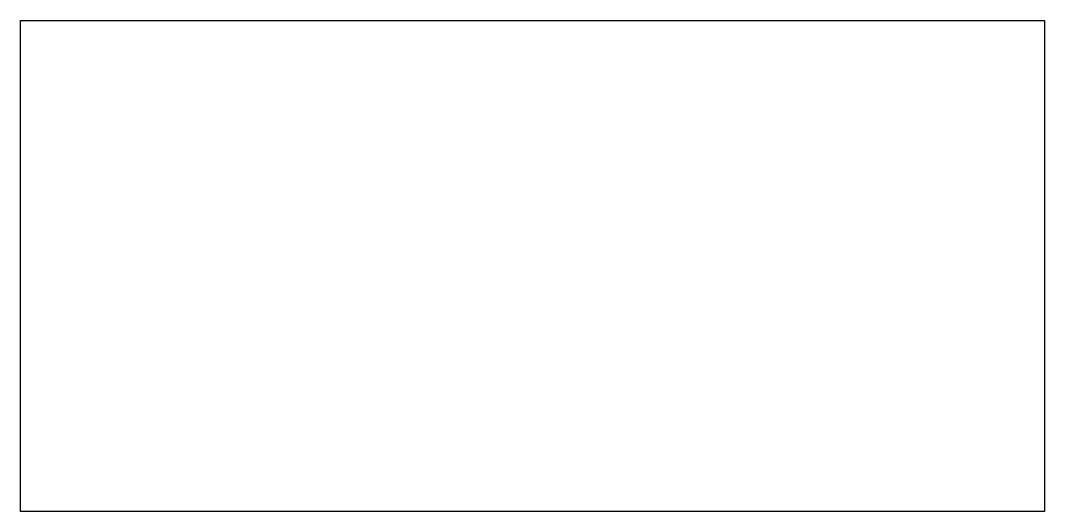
# Model space of a CAD drawing. Header units: metres. Extents: x -18.5 to -15.6, y -1.1 to 46.5.
# Drawn here: x -18.55 to -15.55, y -1.1 to 0.338 of the extents above.
import ezdxf

# ---------------------------------------------------------------- set-up
doc = ezdxf.new("R2010")
doc.units = ezdxf.units.M

msp = doc.modelspace()

# ---------------------------------------------------------------- linework, layer by layer
for p, q in [((-18.55, 0.2208), (-18.55, 0.3383)), ((-18.55, 0.3383), (-16.1098, 0.3383)), ((-16.1098, 0.3383), (-15.55, 0.3383)), ((-16.1098, 0.3383), (-16.1098, 0.3383)), ((-15.55, 0.3383), (-15.55, 0.1828)), ((-18.55, 0.1734), (-18.55, 0.2208)), ((-15.55, 0.1828), (-15.55, -1.1)), ((-18.55, -1.1), (-18.55, 0.1734)), ((-16.4929, -1.1), (-18.55, -1.1)), ((-15.55, -1.1), (-16.4929, -1.1))]:
    msp.add_line(p, q)

doc.saveas('drawing.dxf')
